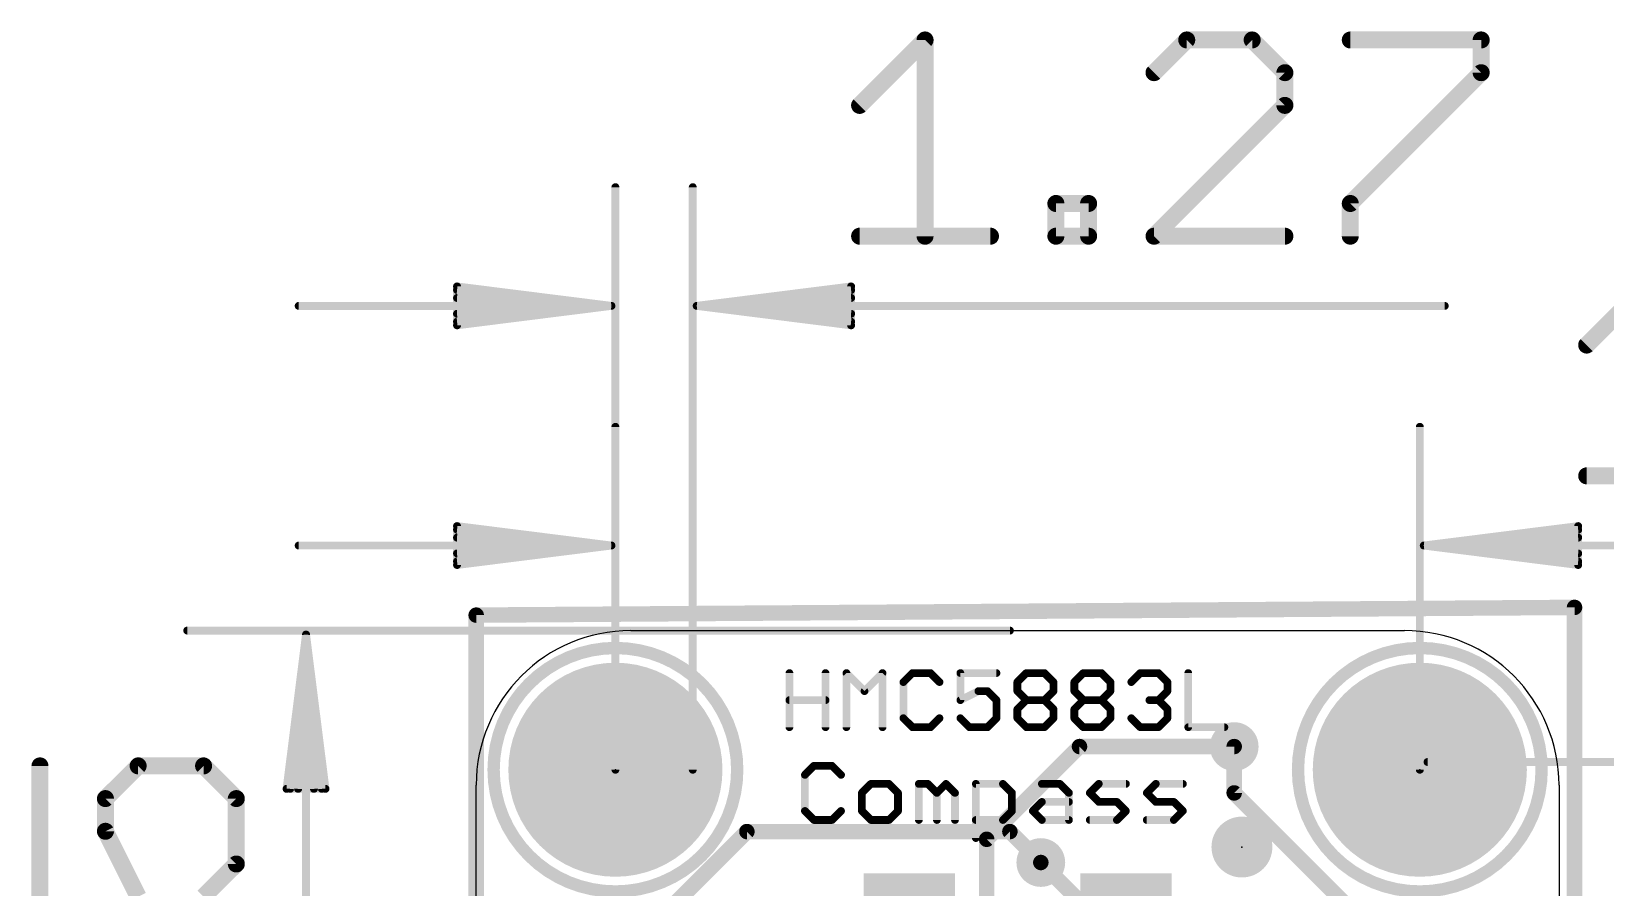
# Model space of a CAD drawing. Extents: x -7.3 to 33, y -8.5 to 28.9.
# Drawn here: x -7.3 to 18.54, y 14.83 to 28.89 of the extents above; entities that cross this region are included whole.
import ezdxf

# ---------------------------------------------------------------- set-up
doc = ezdxf.new("R2010")
doc.units = 0
for name, color, linetype in [('1', 12, 'CONTINUOUS'), ('16', 132, 'CONTINUOUS'), ('17', 110, 'CONTINUOUS'), ('18', 110, 'CONTINUOUS'), ('20', 53, 'CONTINUOUS'), ('21', 40, 'CONTINUOUS'), ('23', 40, 'CONTINUOUS'), ('51', 253, 'CONTINUOUS')]:
    doc.layers.add(name, color=color, linetype=linetype)

# ---------------------------------------------------------------- blocks, each defined once
blk = doc.blocks.new('RECT')
blk.add_solid([(-0.5, -0.5), (0.5, -0.5), (-0.5, 0.5), (0.5, 0.5)])
blk = doc.blocks.new('ROUNDP')
at = {"const_width": 0.5}
blk.add_lwpolyline([(0, -0.25, 1), (0, 0.25, 1), (0, -0.25)], format="xyb", dxfattribs=at)
blk = doc.blocks.new('PIE')
at = {"const_width": 0.5}
blk.add_lwpolyline([(0, -0.25, 1), (0, 0.25, 1), (0, -0.25)], format="xyb", dxfattribs=at)
blk = doc.blocks.new('ROUNDV')
at = {"const_width": 0.5}
blk.add_lwpolyline([(0, -0.25, 1), (0, 0.25, 1), (0, -0.25)], format="xyb", dxfattribs=at)

msp = doc.modelspace()

# ---------------------------------------------------------------- linework, layer by layer
at = {"layer": '1', "const_width": 0.254}
for points in [[(8.382, 15.621), (9.906, 17.145)], [(9.906, 17.145), (12.446, 17.145)], [(8.382, 12.573), (8.382, 15.621)], [(9.271, 15.24), (10.033, 14.478)]]:
    msp.add_lwpolyline(points, dxfattribs=at)
at = {"layer": '1', "const_width": 0.127}
for points in [[(9.906, 17.2085, 1), (9.906, 17.0815)], [(9.9509, 17.1001, 1), (9.8611, 17.1899)], [(12.446, 17.0815, 1), (12.446, 17.2085)], [(8.4455, 15.621, 1), (8.3185, 15.621)], [(8.3371, 15.6659, 1), (8.4269, 15.5761)], [(9.3159, 15.2849, 1), (9.2261, 15.1951)]]:
    msp.add_lwpolyline(points, format="xyb", dxfattribs=at)
at = {"layer": '16', "const_width": 0.254}
for points in [[(0, 19.304), (18.034, 19.431)], [(0, 0), (0, 19.304)], [(18.034, 19.431), (18.034, 0.127)], [(12.446, 17.145), (12.446, 16.383)], [(12.446, 16.383), (14.732, 14.097)], [(2.921, 14.224), (4.445, 15.748)], [(4.445, 15.748), (8.763, 15.748)], [(8.763, 15.748), (9.271, 15.24)]]:
    msp.add_lwpolyline(points, dxfattribs=at)
at = {"layer": '16', "const_width": 0.127}
for points in [[(0.0635, 19.304, 1), (-0.0635, 19.304)], [(-0.0004, 19.3675, 1), (0.0004, 19.2405)], [(18.0975, 19.431, 1), (17.9705, 19.431)], [(18.0344, 19.3675, 1), (18.0336, 19.4945)], [(12.5095, 17.145, 1), (12.3825, 17.145)], [(12.4909, 16.4279, 1), (12.4011, 16.3381)], [(12.3825, 16.383, 1), (12.5095, 16.383)], [(4.445, 15.8115, 1), (4.445, 15.6845)], [(4.4899, 15.7031, 1), (4.4001, 15.7929)], [(8.8079, 15.7929, 1), (8.7181, 15.7031)], [(8.763, 15.6845, 1), (8.763, 15.8115)], [(9.2261, 15.1951, 1), (9.3159, 15.2849)]]:
    msp.add_lwpolyline(points, format="xyb", dxfattribs=at)
at = {"layer": '20'}
for p, q in [((2.54, 19.05), (15.24, 19.05)), ((0, 2.54), (0, 16.51)), ((17.78, 16.51), (17.78, 2.54))]:
    msp.add_line(p, q, dxfattribs=at)
for centre, start, end in [((2.54, 16.51), 90, 180), ((15.24, 16.51), 0, 90)]:
    msp.add_arc(centre, 2.54, start, end, dxfattribs=at)
at = {"layer": '21'}
for points, const_width in [([(2.286, 14.764, 1), (2.286, 18.764, 1), (2.286, 14.764)], 0.2032), ([(15.494, 14.764, 1), (15.494, 18.764, 1), (15.494, 14.764)], 0.2032), ([(5.1753, 18.3523, 1), (5.1118, 18.3523)], 0.0635), ([(5.7684, 18.3523, 1), (5.7049, 18.3523)], 0.0635), ([(6.1108, 18.3523, 1), (6.0473, 18.3523)], 0.0635), ([(6.1015, 18.3747, 1), (6.0566, 18.3298)], 0.0635), ([(6.7039, 18.3523, 1), (6.6404, 18.3523)], 0.0635), ([(6.6946, 18.3298, 1), (6.6497, 18.3747)], 0.0635), ([(7.1628, 18.384, 1), (7.1628, 18.3205)], 0.0635), ([(7.1853, 18.3298, 1), (7.1404, 18.3747)], 0.0635), ([(7.4819, 18.3747, 1), (7.437, 18.3298)], 0.0635), ([(7.4594, 18.3205, 1), (7.4594, 18.384)], 0.0635), ([(7.9818, 18.3523, 1), (7.9183, 18.3523)], 0.0635), ([(7.9501, 18.384, 1), (7.9501, 18.3205)], 0.0635), ([(8.5432, 18.3205, 1), (8.5432, 18.384)], 0.0635), ([(9.0339, 18.384, 1), (9.0339, 18.3205)], 0.0635), ([(9.0563, 18.3298, 1), (9.0114, 18.3747)], 0.0635), ([(9.3529, 18.3747, 1), (9.308, 18.3298)], 0.0635), ([(9.3305, 18.3205, 1), (9.3305, 18.384)], 0.0635), ([(9.9694, 18.384, 1), (9.9694, 18.3205)], 0.0635), ([(9.9918, 18.3298, 1), (9.9469, 18.3747)], 0.0635), ([(10.2884, 18.3747, 1), (10.2435, 18.3298)], 0.0635), ([(10.266, 18.3205, 1), (10.266, 18.384)], 0.0635), ([(10.9049, 18.384, 1), (10.9049, 18.3205)], 0.0635), ([(10.9274, 18.3298, 1), (10.8825, 18.3747)], 0.0635), ([(11.2239, 18.3747, 1), (11.179, 18.3298)], 0.0635), ([(11.2015, 18.3205, 1), (11.2015, 18.384)], 0.0635), ([(11.7239, 18.3523, 1), (11.6604, 18.3523)], 0.0635), ([(6.3532, 18.0781, 1), (6.3981, 18.0332)], 0.0635), ([(6.3532, 18.0332, 1), (6.3981, 18.0781)], 0.0635), ([(7.0463, 18.204, 1), (6.9828, 18.204)], 0.0635), ([(6.9921, 18.2264, 1), (7.037, 18.1815)], 0.0635), ([(7.5853, 18.1815, 1), (7.6302, 18.2264)], 0.0635), ([(8.2466, 18.0874, 1), (8.2466, 18.0239)], 0.0635), ([(8.2608, 18.0273, 1), (8.2324, 18.0841)], 0.0635), ([(8.4174, 18.0781, 1), (8.3725, 18.0332)], 0.0635), ([(8.3949, 18.0239, 1), (8.3949, 18.0874)], 0.0635), ([(8.9173, 18.204, 1), (8.8538, 18.204)], 0.0635), ([(8.8631, 18.2264, 1), (8.908, 18.1815)], 0.0635), ([(8.908, 18.0781, 1), (8.8631, 18.0332)], 0.0635), ([(9.5105, 18.204, 1), (9.447, 18.204)], 0.0635), ([(9.4563, 18.1815, 1), (9.5012, 18.2264)], 0.0635), ([(9.5012, 18.0332, 1), (9.4563, 18.0781)], 0.0635), ([(9.8528, 18.204, 1), (9.7893, 18.204)], 0.0635), ([(9.7986, 18.2264, 1), (9.8435, 18.1815)], 0.0635), ([(9.8435, 18.0781, 1), (9.7986, 18.0332)], 0.0635), ([(10.446, 18.204, 1), (10.3825, 18.204)], 0.0635), ([(10.3918, 18.1815, 1), (10.4367, 18.2264)], 0.0635), ([(10.4367, 18.0332, 1), (10.3918, 18.0781)], 0.0635), ([(10.7342, 18.2264, 1), (10.7791, 18.1815)], 0.0635), ([(11.3815, 18.204, 1), (11.318, 18.204)], 0.0635), ([(11.3273, 18.1815, 1), (11.3722, 18.2264)], 0.0635), ([(11.3722, 18.0332, 1), (11.3273, 18.0781)], 0.0635), ([(5.1435, 17.9391, 1), (5.1435, 17.8756)], 0.0635), ([(5.7367, 17.8756, 1), (5.7367, 17.9391)], 0.0635), ([(7.9359, 17.9358, 1), (7.9643, 17.879)], 0.0635), ([(7.9183, 17.9074, 1), (7.9818, 17.9074)], 0.0635), ([(8.575, 17.9074, 1), (8.5115, 17.9074)], 0.0635), ([(8.5208, 17.8849, 1), (8.5657, 17.9298)], 0.0635), ([(8.8538, 18.0557, 1), (8.9173, 18.0557)], 0.0635), ([(9.0339, 17.9391, 1), (9.0339, 17.8756)], 0.0635), ([(9.0563, 17.8849, 1), (9.0114, 17.9298)], 0.0635), ([(9.0114, 17.8849, 1), (9.0563, 17.9298)], 0.0635), ([(9.3529, 17.9298, 1), (9.308, 17.8849)], 0.0635), ([(9.308, 17.9298, 1), (9.3529, 17.8849)], 0.0635), ([(9.3305, 17.8756, 1), (9.3305, 17.9391)], 0.0635), ([(9.447, 18.0557, 1), (9.5105, 18.0557)], 0.0635), ([(9.7893, 18.0557, 1), (9.8528, 18.0557)], 0.0635), ([(9.9694, 17.9391, 1), (9.9694, 17.8756)], 0.0635), ([(9.9918, 17.8849, 1), (9.9469, 17.9298)], 0.0635), ([(9.9469, 17.8849, 1), (9.9918, 17.9298)], 0.0635), ([(10.2884, 17.9298, 1), (10.2435, 17.8849)], 0.0635), ([(10.2435, 17.9298, 1), (10.2884, 17.8849)], 0.0635), ([(10.266, 17.8756, 1), (10.266, 17.9391)], 0.0635), ([(10.3825, 18.0557, 1), (10.446, 18.0557)], 0.0635), ([(11.0532, 17.9391, 1), (11.0532, 17.8756)], 0.0635), ([(11.2239, 17.9298, 1), (11.179, 17.8849)], 0.0635), ([(11.179, 17.9298, 1), (11.2239, 17.8849)], 0.0635), ([(11.2015, 17.8756, 1), (11.2015, 17.9391)], 0.0635), ([(11.318, 18.0557, 1), (11.3815, 18.0557)], 0.0635), ([(7.037, 17.6332, 1), (6.9921, 17.5883)], 0.0635), ([(6.9828, 17.6108, 1), (7.0463, 17.6108)], 0.0635), ([(7.6302, 17.5883, 1), (7.5853, 17.6332)], 0.0635), ([(7.9725, 17.6332, 1), (7.9276, 17.5883)], 0.0635), ([(8.5115, 17.6108, 1), (8.575, 17.6108)], 0.0635), ([(8.5657, 17.5883, 1), (8.5208, 17.6332)], 0.0635), ([(8.9173, 17.7591, 1), (8.8538, 17.7591)], 0.0635), ([(8.8538, 17.6108, 1), (8.9173, 17.6108)], 0.0635), ([(8.8631, 17.7815, 1), (8.908, 17.7366)], 0.0635), ([(8.908, 17.6332, 1), (8.8631, 17.5883)], 0.0635), ([(9.5105, 17.7591, 1), (9.447, 17.7591)], 0.0635), ([(9.447, 17.6108, 1), (9.5105, 17.6108)], 0.0635), ([(9.5012, 17.5883, 1), (9.4563, 17.6332)], 0.0635), ([(9.4563, 17.7366, 1), (9.5012, 17.7815)], 0.0635), ([(9.8528, 17.7591, 1), (9.7893, 17.7591)], 0.0635), ([(9.7986, 17.7815, 1), (9.8435, 17.7366)], 0.0635), ([(9.8435, 17.6332, 1), (9.7986, 17.5883)], 0.0635), ([(9.7893, 17.6108, 1), (9.8528, 17.6108)], 0.0635), ([(10.446, 17.7591, 1), (10.3825, 17.7591)], 0.0635), ([(10.3825, 17.6108, 1), (10.446, 17.6108)], 0.0635), ([(10.3918, 17.7366, 1), (10.4367, 17.7815)], 0.0635), ([(10.4367, 17.5883, 1), (10.3918, 17.6332)], 0.0635), ([(10.7791, 17.6332, 1), (10.7342, 17.5883)], 0.0635), ([(11.3815, 17.7591, 1), (11.318, 17.7591)], 0.0635), ([(11.318, 17.6108, 1), (11.3815, 17.6108)], 0.0635), ([(11.3722, 17.5883, 1), (11.3273, 17.6332)], 0.0635), ([(11.3273, 17.7366, 1), (11.3722, 17.7815)], 0.0635), ([(5.1118, 17.4625, 1), (5.1753, 17.4625)], 0.0635), ([(5.7049, 17.4625, 1), (5.7684, 17.4625)], 0.0635), ([(6.0473, 17.4625, 1), (6.1108, 17.4625)], 0.0635), ([(6.6404, 17.4625, 1), (6.7039, 17.4625)], 0.0635), ([(7.1628, 17.4943, 1), (7.1628, 17.4308)], 0.0635), ([(7.1404, 17.44, 1), (7.1853, 17.485)], 0.0635), ([(7.437, 17.485, 1), (7.4819, 17.44)], 0.0635), ([(7.4594, 17.4308, 1), (7.4594, 17.4943)], 0.0635), ([(8.0983, 17.4943, 1), (8.0983, 17.4308)], 0.0635), ([(8.0759, 17.44, 1), (8.1208, 17.485)], 0.0635), ([(8.3725, 17.485, 1), (8.4174, 17.44)], 0.0635), ([(8.3949, 17.4308, 1), (8.3949, 17.4943)], 0.0635), ([(9.0339, 17.4943, 1), (9.0339, 17.4308)], 0.0635), ([(9.0114, 17.44, 1), (9.0563, 17.485)], 0.0635), ([(9.308, 17.485, 1), (9.3529, 17.44)], 0.0635), ([(9.3305, 17.4308, 1), (9.3305, 17.4943)], 0.0635), ([(9.9694, 17.4943, 1), (9.9694, 17.4308)], 0.0635), ([(9.9469, 17.44, 1), (9.9918, 17.485)], 0.0635), ([(10.2435, 17.485, 1), (10.2884, 17.44)], 0.0635), ([(10.266, 17.4308, 1), (10.266, 17.4943)], 0.0635), ([(10.9049, 17.4943, 1), (10.9049, 17.4308)], 0.0635), ([(10.8825, 17.44, 1), (10.9274, 17.485)], 0.0635), ([(11.179, 17.485, 1), (11.2239, 17.44)], 0.0635), ([(11.2015, 17.4308, 1), (11.2015, 17.4943)], 0.0635), ([(11.6921, 17.4943, 1), (11.6921, 17.4308)], 0.0635), ([(11.6604, 17.4625, 1), (11.7239, 17.4625)], 0.0635), ([(12.2853, 17.4308, 1), (12.2853, 17.4943)], 0.0635), ([(5.5458, 16.86, 1), (5.5458, 16.7965)], 0.0635), ([(5.5682, 16.8058, 1), (5.5233, 16.8507)], 0.0635), ([(5.8648, 16.8507, 1), (5.8199, 16.8058)], 0.0635), ([(5.8424, 16.7965, 1), (5.8424, 16.86)], 0.0635), ([(5.375, 16.7024, 1), (5.42, 16.6575)], 0.0635), ([(5.4292, 16.68, 1), (5.3658, 16.68)], 0.0635), ([(5.9682, 16.6575, 1), (6.0131, 16.7024)], 0.0635), ([(6.4813, 16.5634, 1), (6.4813, 16.4999)], 0.0635), ([(6.5038, 16.5092, 1), (6.4589, 16.5541)], 0.0635), ([(6.8003, 16.5541, 1), (6.7554, 16.5092)], 0.0635), ([(6.7779, 16.4999, 1), (6.7779, 16.5634)], 0.0635), ([(7.3003, 16.5317, 1), (7.2368, 16.5317)], 0.0635), ([(7.2685, 16.5634, 1), (7.2685, 16.4999)], 0.0635), ([(7.4393, 16.5541, 1), (7.3944, 16.5092)], 0.0635), ([(7.4168, 16.4999, 1), (7.4168, 16.5634)], 0.0635), ([(7.7359, 16.5541, 1), (7.691, 16.5092)], 0.0635), ([(7.7359, 16.5092, 1), (7.691, 16.5541)], 0.0635), ([(8.2358, 16.5317, 1), (8.1723, 16.5317)], 0.0635), ([(8.2041, 16.5634, 1), (8.2041, 16.4999)], 0.0635), ([(8.6714, 16.5541, 1), (8.6265, 16.5092)], 0.0635), ([(8.6489, 16.4999, 1), (8.6489, 16.5634)], 0.0635), ([(9.2879, 16.5634, 1), (9.2879, 16.4999)], 0.0635), ([(9.6069, 16.5541, 1), (9.562, 16.5092)], 0.0635), ([(9.5845, 16.4999, 1), (9.5845, 16.5634)], 0.0635), ([(10.2234, 16.5634, 1), (10.2234, 16.4999)], 0.0635), ([(10.2458, 16.5092, 1), (10.2009, 16.5541)], 0.0635), ([(10.6683, 16.4999, 1), (10.6683, 16.5634)], 0.0635), ([(11.1589, 16.5634, 1), (11.1589, 16.4999)], 0.0635), ([(11.1814, 16.5092, 1), (11.1365, 16.5541)], 0.0635), ([(11.6038, 16.4999, 1), (11.6038, 16.5634)], 0.0635), ([(6.3648, 16.3834, 1), (6.3013, 16.3834)], 0.0635), ([(6.3106, 16.4058, 1), (6.3555, 16.3609)], 0.0635), ([(6.9579, 16.3834, 1), (6.8944, 16.3834)], 0.0635), ([(6.9037, 16.3609, 1), (6.9486, 16.4058)], 0.0635), ([(7.5969, 16.3834, 1), (7.5334, 16.3834)], 0.0635), ([(7.5427, 16.4058, 1), (7.5876, 16.3609)], 0.0635), ([(7.5427, 16.3609, 1), (7.5876, 16.4058)], 0.0635), ([(7.8935, 16.3834, 1), (7.83, 16.3834)], 0.0635), ([(7.8393, 16.3609, 1), (7.8842, 16.4058)], 0.0635), ([(8.829, 16.3834, 1), (8.7655, 16.3834)], 0.0635), ([(8.7748, 16.3609, 1), (8.8197, 16.4058)], 0.0635), ([(9.2879, 16.2668, 1), (9.2879, 16.2033)], 0.0635), ([(9.3103, 16.2126, 1), (9.2654, 16.2575)], 0.0635), ([(9.7645, 16.3834, 1), (9.701, 16.3834)], 0.0635), ([(9.7103, 16.3609, 1), (9.7552, 16.4058)], 0.0635), ([(9.7327, 16.2033, 1), (9.7327, 16.2668)], 0.0635), ([(10.0975, 16.4058, 1), (10.0526, 16.3609)], 0.0635), ([(10.0526, 16.4058, 1), (10.0975, 16.3609)], 0.0635), ([(10.2234, 16.2668, 1), (10.2234, 16.2033)], 0.0635), ([(10.2009, 16.2126, 1), (10.2458, 16.2575)], 0.0635), ([(10.5424, 16.2575, 1), (10.4975, 16.2126)], 0.0635), ([(10.52, 16.2033, 1), (10.52, 16.2668)], 0.0635), ([(11.0331, 16.4058, 1), (10.9882, 16.3609)], 0.0635), ([(10.9882, 16.4058, 1), (11.0331, 16.3609)], 0.0635), ([(11.1589, 16.2668, 1), (11.1589, 16.2033)], 0.0635), ([(11.1365, 16.2126, 1), (11.1814, 16.2575)], 0.0635), ([(11.4779, 16.2575, 1), (11.433, 16.2126)], 0.0635), ([(11.4555, 16.2033, 1), (11.4555, 16.2668)], 0.0635), ([(5.42, 16.1092, 1), (5.375, 16.0643)], 0.0635), ([(5.3658, 16.0868, 1), (5.4292, 16.0868)], 0.0635), ([(6.0131, 16.0643, 1), (5.9682, 16.1092)], 0.0635), ([(6.3555, 16.1092, 1), (6.3106, 16.0643)], 0.0635), ([(6.3013, 16.0868, 1), (6.3648, 16.0868)], 0.0635), ([(6.8944, 16.0868, 1), (6.9579, 16.0868)], 0.0635), ([(6.9486, 16.0643, 1), (6.9037, 16.1092)], 0.0635), ([(8.7655, 16.0868, 1), (8.829, 16.0868)], 0.0635), ([(8.8197, 16.0643, 1), (8.7748, 16.1092)], 0.0635), ([(9.162, 16.1092, 1), (9.1171, 16.0643)], 0.0635), ([(9.1171, 16.1092, 1), (9.162, 16.0643)], 0.0635), ([(10.6907, 16.0643, 1), (10.6458, 16.1092)], 0.0635), ([(10.6458, 16.0643, 1), (10.6907, 16.1092)], 0.0635), ([(11.6262, 16.0643, 1), (11.5813, 16.1092)], 0.0635), ([(11.5813, 16.0643, 1), (11.6262, 16.1092)], 0.0635), ([(5.5458, 15.9703, 1), (5.5458, 15.9068)], 0.0635), ([(5.5233, 15.916, 1), (5.5682, 15.961)], 0.0635), ([(5.8199, 15.961, 1), (5.8648, 15.916)], 0.0635), ([(5.8424, 15.9068, 1), (5.8424, 15.9703)], 0.0635), ([(6.4813, 15.9703, 1), (6.4813, 15.9068)], 0.0635), ([(6.4589, 15.916, 1), (6.5038, 15.961)], 0.0635), ([(6.7554, 15.961, 1), (6.8003, 15.916)], 0.0635), ([(6.7779, 15.9068, 1), (6.7779, 15.9703)], 0.0635), ([(7.2368, 15.9385, 1), (7.3003, 15.9385)], 0.0635), ([(7.5334, 15.9385, 1), (7.5969, 15.9385)], 0.0635), ([(7.83, 15.9385, 1), (7.8935, 15.9385)], 0.0635), ([(8.2041, 15.9703, 1), (8.2041, 15.9068)], 0.0635), ([(8.6265, 15.961, 1), (8.6714, 15.916)], 0.0635), ([(8.6489, 15.9068, 1), (8.6489, 15.9703)], 0.0635), ([(9.2879, 15.9703, 1), (9.2879, 15.9068)], 0.0635), ([(9.2654, 15.916, 1), (9.3103, 15.961)], 0.0635), ([(9.701, 15.9385, 1), (9.7645, 15.9385)], 0.0635), ([(9.7327, 15.9068, 1), (9.7327, 15.9703)], 0.0635), ([(10.0751, 15.9703, 1), (10.0751, 15.9068)], 0.0635), ([(10.4975, 15.961, 1), (10.5424, 15.916)], 0.0635), ([(10.52, 15.9068, 1), (10.52, 15.9703)], 0.0635), ([(11.0106, 15.9703, 1), (11.0106, 15.9068)], 0.0635), ([(11.433, 15.961, 1), (11.4779, 15.916)], 0.0635), ([(11.4555, 15.9068, 1), (11.4555, 15.9703)], 0.0635), ([(8.1723, 15.6419, 1), (8.2358, 15.6419)], 0.0635)]:
    msp.add_lwpolyline(points, format="xyb", dxfattribs=dict(at, const_width=const_width))
at = {"layer": '21', "const_width": 0.127}
for points in [[(5.1435, 17.4625), (5.1435, 18.3523)], [(5.7367, 18.3523), (5.7367, 17.4625)], [(6.079, 17.4625), (6.079, 18.3523)], [(6.079, 18.3523), (6.3756, 18.0557)], [(6.3756, 18.0557), (6.6722, 18.3523)], [(6.6722, 18.3523), (6.6722, 17.4625)], [(7.1628, 18.3523), (7.0145, 18.204)], [(7.4594, 18.3523), (7.1628, 18.3523)], [(7.6077, 18.204), (7.4594, 18.3523)], [(8.5432, 18.3523), (7.9501, 18.3523)], [(7.9501, 18.3523), (7.9501, 17.9074)], [(8.8856, 18.204), (9.0339, 18.3523)], [(9.0339, 18.3523), (9.3305, 18.3523)], [(9.3305, 18.3523), (9.4787, 18.204)], [(9.8211, 18.204), (9.9694, 18.3523)], [(9.9694, 18.3523), (10.266, 18.3523)], [(10.266, 18.3523), (10.4143, 18.204)], [(10.7566, 18.204), (10.9049, 18.3523)], [(10.9049, 18.3523), (11.2015, 18.3523)], [(11.2015, 18.3523), (11.3498, 18.204)], [(11.6921, 18.3523), (11.6921, 17.4625)], [(7.0145, 18.204), (7.0145, 17.6108)], [(7.9501, 17.9074), (8.2466, 18.0557)], [(8.2466, 18.0557), (8.3949, 18.0557)], [(8.3949, 18.0557), (8.5432, 17.9074)], [(8.8856, 18.0557), (8.8856, 18.204)], [(9.0339, 17.9074), (8.8856, 18.0557)], [(9.4787, 18.0557), (9.3305, 17.9074)], [(9.4787, 18.204), (9.4787, 18.0557)], [(9.8211, 18.0557), (9.8211, 18.204)], [(9.9694, 17.9074), (9.8211, 18.0557)], [(10.4143, 18.0557), (10.266, 17.9074)], [(10.4143, 18.204), (10.4143, 18.0557)], [(11.3498, 18.0557), (11.2015, 17.9074)], [(11.3498, 18.204), (11.3498, 18.0557)], [(5.1435, 17.9074), (5.7367, 17.9074)], [(8.5432, 17.9074), (8.5432, 17.6108)], [(8.8856, 17.7591), (9.0339, 17.9074)], [(9.0339, 17.9074), (9.3305, 17.9074)], [(9.3305, 17.9074), (9.4787, 17.7591)], [(9.8211, 17.7591), (9.9694, 17.9074)], [(9.9694, 17.9074), (10.266, 17.9074)], [(10.266, 17.9074), (10.4143, 17.7591)], [(11.2015, 17.9074), (11.0532, 17.9074)], [(11.2015, 17.9074), (11.3498, 17.7591)], [(7.0145, 17.6108), (7.1628, 17.4625)], [(7.4594, 17.4625), (7.6077, 17.6108)], [(8.0983, 17.4625), (7.9501, 17.6108)], [(8.5432, 17.6108), (8.3949, 17.4625)], [(8.8856, 17.6108), (8.8856, 17.7591)], [(9.0339, 17.4625), (8.8856, 17.6108)], [(9.4787, 17.6108), (9.3305, 17.4625)], [(9.4787, 17.7591), (9.4787, 17.6108)], [(9.8211, 17.6108), (9.8211, 17.7591)], [(9.9694, 17.4625), (9.8211, 17.6108)], [(10.4143, 17.6108), (10.266, 17.4625)], [(10.4143, 17.7591), (10.4143, 17.6108)], [(10.9049, 17.4625), (10.7566, 17.6108)], [(11.3498, 17.6108), (11.2015, 17.4625)], [(11.3498, 17.7591), (11.3498, 17.6108)], [(7.1628, 17.4625), (7.4594, 17.4625)], [(8.3949, 17.4625), (8.0983, 17.4625)], [(9.3305, 17.4625), (9.0339, 17.4625)], [(10.266, 17.4625), (9.9694, 17.4625)], [(11.2015, 17.4625), (10.9049, 17.4625)], [(11.6921, 17.4625), (12.2853, 17.4625)], [(5.5458, 16.8283), (5.3975, 16.68)], [(5.8424, 16.8283), (5.5458, 16.8283)], [(5.9907, 16.68), (5.8424, 16.8283)], [(5.3975, 16.68), (5.3975, 16.0868)], [(6.4813, 16.5317), (6.333, 16.3834)], [(6.7779, 16.5317), (6.4813, 16.5317)], [(6.9262, 16.3834), (6.7779, 16.5317)], [(7.2685, 15.9385), (7.2685, 16.5317)], [(7.2685, 16.5317), (7.4168, 16.5317)], [(7.4168, 16.5317), (7.5651, 16.3834)], [(7.5651, 16.3834), (7.7134, 16.5317)], [(7.7134, 16.5317), (7.8617, 16.3834)], [(8.2041, 15.6419), (8.2041, 16.5317)], [(8.2041, 16.5317), (8.6489, 16.5317)], [(8.6489, 16.5317), (8.7972, 16.3834)], [(9.2879, 16.5317), (9.5845, 16.5317)], [(9.5845, 16.5317), (9.7327, 16.3834)], [(10.0751, 16.3834), (10.2234, 16.5317)], [(10.2234, 16.5317), (10.6683, 16.5317)], [(11.0106, 16.3834), (11.1589, 16.5317)], [(11.1589, 16.5317), (11.6038, 16.5317)], [(6.333, 16.3834), (6.333, 16.0868)], [(6.9262, 16.0868), (6.9262, 16.3834)], [(7.5651, 16.3834), (7.5651, 15.9385)], [(7.8617, 16.3834), (7.8617, 15.9385)], [(8.7972, 16.3834), (8.7972, 16.0868)], [(9.1396, 16.0868), (9.2879, 16.2351)], [(9.2879, 16.2351), (9.7327, 16.2351)], [(9.7327, 16.3834), (9.7327, 15.9385)], [(10.2234, 16.2351), (10.0751, 16.3834)], [(10.52, 16.2351), (10.2234, 16.2351)], [(10.6683, 16.0868), (10.52, 16.2351)], [(11.1589, 16.2351), (11.0106, 16.3834)], [(11.4555, 16.2351), (11.1589, 16.2351)], [(11.6038, 16.0868), (11.4555, 16.2351)], [(5.3975, 16.0868), (5.5458, 15.9385)], [(5.8424, 15.9385), (5.9907, 16.0868)], [(6.333, 16.0868), (6.4813, 15.9385)], [(6.7779, 15.9385), (6.9262, 16.0868)], [(8.7972, 16.0868), (8.6489, 15.9385)], [(9.2879, 15.9385), (9.1396, 16.0868)], [(10.52, 15.9385), (10.6683, 16.0868)], [(11.4555, 15.9385), (11.6038, 16.0868)], [(5.5458, 15.9385), (5.8424, 15.9385)], [(6.4813, 15.9385), (6.7779, 15.9385)], [(8.6489, 15.9385), (8.2041, 15.9385)], [(9.7327, 15.9385), (9.2879, 15.9385)], [(10.0751, 15.9385), (10.52, 15.9385)], [(11.0106, 15.9385), (11.4555, 15.9385)]]:
    msp.add_lwpolyline(points, dxfattribs=at)
at = {"layer": '23'}
for p in [(2.286, 16.764), (15.494, 16.764), (12.573, 15.494)]:
    msp.add_point(p, dxfattribs=at)
at = {"layer": '51'}
for points, const_width in [([(6.2957, 27.6776), (7.3702, 28.7521)], 0.2794), ([(7.3702, 28.7521), (7.3702, 25.5287)], 0.2794), ([(11.6671, 28.7521), (11.1298, 28.2148)], 0.2794), ([(12.7415, 28.7521), (11.6671, 28.7521)], 0.2794), ([(13.2787, 28.2148), (12.7415, 28.7521)], 0.2794), ([(14.3526, 28.7521), (16.5015, 28.7521)], 0.2794), ([(16.5015, 28.7521), (16.5015, 28.2148)], 0.2794), ([(13.2787, 27.6776), (13.2787, 28.2148)], 0.2794), ([(16.5015, 28.2148), (14.3526, 26.0659)], 0.2794), ([(11.1298, 25.5287), (13.2787, 27.6776)], 0.2794), ([(2.286, 16.764), (2.286, 26.334)], 0.13), ([(3.556, 16.764), (3.556, 26.334)], 0.13), ([(9.5185, 25.5287), (9.5185, 26.0659)], 0.2794), ([(9.5185, 26.0659), (10.0557, 26.0659)], 0.2794), ([(10.0557, 26.0659), (10.0557, 25.5287)], 0.2794), ([(14.3526, 26.0659), (14.3526, 25.5287)], 0.2794), ([(6.2957, 25.5287), (8.4446, 25.5287)], 0.2794), ([(10.0557, 25.5287), (9.5185, 25.5287)], 0.2794), ([(13.2787, 25.5287), (11.1298, 25.5287)], 0.2794), ([(18.2337, 23.7406), (19.3082, 24.8151)], 0.2794), ([(2.221, 24.384), (-0.314, 24.7032)], 0.13), ([(-0.314, 24.7032), (-0.314, 24.0648)], 0.13), ([(2.221, 24.384), (-0.314, 24.644)], 0.13), ([(2.221, 24.384), (-0.314, 24.514)], 0.13), ([(3.621, 24.384), (6.156, 24.7032)], 0.13), ([(3.621, 24.384), (6.156, 24.644)], 0.13), ([(3.621, 24.384), (6.156, 24.514)], 0.13), ([(6.156, 24.7032), (6.156, 24.0648)], 0.13), ([(2.221, 24.384), (-2.914, 24.384)], 0.13), ([(-0.314, 24.0648), (2.221, 24.384)], 0.13), ([(-0.314, 24.254), (2.221, 24.384)], 0.13), ([(-0.314, 24.124), (2.221, 24.384)], 0.13), ([(3.621, 24.384), (15.9031, 24.384)], 0.13), ([(6.156, 24.0648), (3.621, 24.384)], 0.13), ([(6.156, 24.254), (3.621, 24.384)], 0.13), ([(6.156, 24.124), (3.621, 24.384)], 0.13), ([(2.286, 16.764), (2.286, 22.397)], 0.13), ([(15.494, 16.764), (15.494, 22.397)], 0.13), ([(18.2337, 21.5917), (20.3826, 21.5917)], 0.2794), ([(2.221, 20.447), (-0.314, 20.7662)], 0.13), ([(-0.314, 20.7662), (-0.314, 20.1278)], 0.13), ([(2.221, 20.447), (-0.314, 20.707)], 0.13), ([(15.559, 20.447), (18.094, 20.7662)], 0.13), ([(15.559, 20.447), (18.094, 20.707)], 0.13), ([(18.094, 20.7662), (18.094, 20.1278)], 0.13), ([(2.221, 20.447), (-2.914, 20.447)], 0.13), ([(2.221, 20.447), (-0.314, 20.577)], 0.13), ([(-0.314, 20.1278), (2.221, 20.447)], 0.13), ([(-0.314, 20.317), (2.221, 20.447)], 0.13), ([(-0.314, 20.187), (2.221, 20.447)], 0.13), ([(15.559, 20.447), (18.094, 20.577)], 0.13), ([(15.559, 20.447), (30.6259, 20.447)], 0.13), ([(18.094, 20.1278), (15.559, 20.447)], 0.13), ([(18.094, 20.317), (15.559, 20.447)], 0.13), ([(18.094, 20.187), (15.559, 20.447)], 0.13), ([(8.763, 19.05), (-4.744, 19.05)], 0.13), ([(-2.794, 18.985), (-3.1132, 16.45)], 0.13), ([(-2.794, 18.985), (-3.054, 16.45)], 0.13), ([(-2.794, 18.985), (-2.924, 16.45)], 0.13), ([(-2.794, 18.985), (-2.794, 0.065)], 0.13), ([(-2.4748, 16.45), (-2.794, 18.985)], 0.13), ([(-2.664, 16.45), (-2.794, 18.985)], 0.13), ([(-2.534, 16.45), (-2.794, 18.985)], 0.13), ([(-7.1621, 16.8273), (-7.1621, 14.6784)], 0.2794), ([(-6.0876, 16.29), (-5.5504, 16.8273)], 0.2794), ([(-5.5504, 16.8273), (-4.4759, 16.8273)], 0.2794), ([(-4.4759, 16.8273), (-3.9387, 16.29)], 0.2794), ([(15.621, 16.891), (32.938, 16.891)], 0.13), ([(-6.0876, 15.7528), (-6.0876, 16.29)], 0.2794), ([(-3.9387, 16.29), (-3.9387, 15.2156)], 0.2794), ([(-3.1132, 16.45), (-2.4748, 16.45)], 0.13), ([(-5.5504, 14.6784), (-6.0876, 15.7528)], 0.2794), ([(-3.9387, 15.2156), (-4.4759, 14.6784)], 0.2794)]:
    msp.add_lwpolyline(points, dxfattribs=dict(at, const_width=const_width))
for points, const_width in [([(7.44, 28.7521, 1), (7.3003, 28.7521)], 0.1397), ([(7.4195, 28.7027, 1), (7.3208, 28.8014)], 0.1397), ([(11.6671, 28.8219, 1), (11.6671, 28.6822)], 0.1397), ([(11.7164, 28.7027, 1), (11.6177, 28.8014)], 0.1397), ([(12.7909, 28.8014, 1), (12.6921, 28.7027)], 0.1397), ([(12.7415, 28.6822, 1), (12.7415, 28.8219)], 0.1397), ([(14.3526, 28.8219, 1), (14.3526, 28.6822)], 0.1397), ([(16.5713, 28.7521, 1), (16.4316, 28.7521)], 0.1397), ([(16.5015, 28.6822, 1), (16.5015, 28.8219)], 0.1397), ([(11.0804, 28.2642, 1), (11.1792, 28.1654)], 0.1397), ([(13.3486, 28.2148, 1), (13.2089, 28.2148)], 0.1397), ([(13.2293, 28.1654, 1), (13.3281, 28.2642)], 0.1397), ([(16.4316, 28.2148, 1), (16.5713, 28.2148)], 0.1397), ([(16.5509, 28.1654, 1), (16.4521, 28.2642)], 0.1397), ([(6.2463, 27.727, 1), (6.3451, 27.6282)], 0.1397), ([(13.2089, 27.6776, 1), (13.3486, 27.6776)], 0.1397), ([(13.3281, 27.6282, 1), (13.2293, 27.727)], 0.1397), ([(2.3185, 26.334, 1), (2.2535, 26.334)], 0.065), ([(3.5885, 26.334, 1), (3.5235, 26.334)], 0.065), ([(9.5185, 26.1358, 1), (9.5185, 25.9961)], 0.1397), ([(9.5883, 26.0659, 1), (9.4486, 26.0659)], 0.1397), ([(10.1255, 26.0659, 1), (9.9858, 26.0659)], 0.1397), ([(10.0557, 25.9961, 1), (10.0557, 26.1358)], 0.1397), ([(14.4224, 26.0659, 1), (14.2827, 26.0659)], 0.1397), ([(14.3032, 26.1153, 1), (14.402, 26.0165)], 0.1397), ([(6.2957, 25.5985, 1), (6.2957, 25.4589)], 0.1397), ([(7.3003, 25.5287, 1), (7.44, 25.5287)], 0.1397), ([(8.4446, 25.4589, 1), (8.4446, 25.5985)], 0.1397), ([(9.5185, 25.5985, 1), (9.5185, 25.4589)], 0.1397), ([(9.4486, 25.5287, 1), (9.5883, 25.5287)], 0.1397), ([(9.9858, 25.5287, 1), (10.1255, 25.5287)], 0.1397), ([(10.0557, 25.4589, 1), (10.0557, 25.5985)], 0.1397), ([(11.1298, 25.5985, 1), (11.1298, 25.4589)], 0.1397), ([(11.0804, 25.5781, 1), (11.1792, 25.4793)], 0.1397), ([(13.2787, 25.4589, 1), (13.2787, 25.5985)], 0.1397), ([(14.2827, 25.5287, 1), (14.4224, 25.5287)], 0.1397), ([(-0.3099, 24.7355, 1), (-0.3181, 24.671)], 0.065), ([(-0.2815, 24.7032, 1), (-0.3465, 24.7032)], 0.065), ([(-0.3107, 24.6763, 1), (-0.3173, 24.6117)], 0.065), ([(-0.3123, 24.5465, 1), (-0.3157, 24.4815)], 0.065), ([(6.1885, 24.7032, 1), (6.1235, 24.7032)], 0.065), ([(6.1601, 24.671, 1), (6.1519, 24.7355)], 0.065), ([(6.1593, 24.6117, 1), (6.1527, 24.6763)], 0.065), ([(6.1577, 24.4815, 1), (6.1543, 24.5465)], 0.065), ([(-2.914, 24.4165, 1), (-2.914, 24.3515)], 0.065), ([(-0.3157, 24.2865, 1), (-0.3123, 24.2215)], 0.065), ([(2.2251, 24.3518, 1), (2.2169, 24.4162)], 0.065), ([(2.2169, 24.3518, 1), (2.2251, 24.4162)], 0.065), ([(2.2243, 24.3517, 1), (2.2177, 24.4163)], 0.065), ([(2.2177, 24.3517, 1), (2.2243, 24.4163)], 0.065), ([(2.2193, 24.3515, 1), (2.2227, 24.4165)], 0.065), ([(2.2227, 24.3515, 1), (2.2193, 24.4165)], 0.065), ([(2.221, 24.3515, 1), (2.221, 24.4165)], 0.065), ([(3.621, 24.4165, 1), (3.621, 24.3515)], 0.065), ([(3.6251, 24.4162, 1), (3.6169, 24.3518)], 0.065), ([(3.6193, 24.4165, 1), (3.6227, 24.3515)], 0.065), ([(3.6227, 24.4165, 1), (3.6193, 24.3515)], 0.065), ([(3.6243, 24.4163, 1), (3.6177, 24.3517)], 0.065), ([(3.6177, 24.4163, 1), (3.6243, 24.3517)], 0.065), ([(3.6169, 24.4162, 1), (3.6251, 24.3518)], 0.065), ([(6.1543, 24.2215, 1), (6.1577, 24.2865)], 0.065), ([(15.9031, 24.3515, 1), (15.9031, 24.4165)], 0.065), ([(-0.3173, 24.1563, 1), (-0.3107, 24.0917)], 0.065), ([(-0.3181, 24.097, 1), (-0.3099, 24.0325)], 0.065), ([(-0.3465, 24.0648, 1), (-0.2815, 24.0648)], 0.065), ([(6.1235, 24.0648, 1), (6.1885, 24.0648)], 0.065), ([(6.1519, 24.0325, 1), (6.1601, 24.097)], 0.065), ([(6.1527, 24.0917, 1), (6.1593, 24.1563)], 0.065), ([(18.1843, 23.79, 1), (18.2831, 23.6912)], 0.1397), ([(2.3185, 22.397, 1), (2.2535, 22.397)], 0.065), ([(15.5265, 22.397, 1), (15.4615, 22.397)], 0.065), ([(18.2337, 21.6615, 1), (18.2337, 21.5219)], 0.1397), ([(-0.3099, 20.7985, 1), (-0.3181, 20.734)], 0.065), ([(-0.2815, 20.7662, 1), (-0.3465, 20.7662)], 0.065), ([(-0.3107, 20.7393, 1), (-0.3173, 20.6747)], 0.065), ([(18.1265, 20.7662, 1), (18.0615, 20.7662)], 0.065), ([(18.0981, 20.734, 1), (18.0899, 20.7985)], 0.065), ([(18.0973, 20.6747, 1), (18.0907, 20.7393)], 0.065), ([(-2.914, 20.4795, 1), (-2.914, 20.4145)], 0.065), ([(-0.3123, 20.6095, 1), (-0.3157, 20.5445)], 0.065), ([(2.2251, 20.4148, 1), (2.2169, 20.4792)], 0.065), ([(2.2169, 20.4148, 1), (2.2251, 20.4792)], 0.065), ([(2.2243, 20.4147, 1), (2.2177, 20.4793)], 0.065), ([(2.2177, 20.4147, 1), (2.2243, 20.4793)], 0.065), ([(2.2193, 20.4145, 1), (2.2227, 20.4795)], 0.065), ([(2.2227, 20.4145, 1), (2.2193, 20.4795)], 0.065), ([(2.221, 20.4145, 1), (2.221, 20.4795)], 0.065), ([(15.559, 20.4795, 1), (15.559, 20.4145)], 0.065), ([(15.5631, 20.4792, 1), (15.5549, 20.4148)], 0.065), ([(15.5573, 20.4795, 1), (15.5607, 20.4145)], 0.065), ([(15.5607, 20.4795, 1), (15.5573, 20.4145)], 0.065), ([(15.5623, 20.4793, 1), (15.5557, 20.4147)], 0.065), ([(15.5557, 20.4793, 1), (15.5623, 20.4147)], 0.065), ([(15.5549, 20.4792, 1), (15.5631, 20.4148)], 0.065), ([(18.0957, 20.5445, 1), (18.0923, 20.6095)], 0.065), ([(-0.3157, 20.3495, 1), (-0.3123, 20.2845)], 0.065), ([(-0.3173, 20.2193, 1), (-0.3107, 20.1547)], 0.065), ([(-0.3181, 20.16, 1), (-0.3099, 20.0955)], 0.065), ([(-0.3465, 20.1278, 1), (-0.2815, 20.1278)], 0.065), ([(18.0615, 20.1278, 1), (18.1265, 20.1278)], 0.065), ([(18.0899, 20.0955, 1), (18.0981, 20.16)], 0.065), ([(18.0907, 20.1547, 1), (18.0973, 20.2193)], 0.065), ([(18.0923, 20.2845, 1), (18.0957, 20.3495)], 0.065), ([(-4.744, 19.0825, 1), (-4.744, 19.0175)], 0.065), ([(-2.7615, 18.985, 1), (-2.8265, 18.985)], 0.065), ([(-2.7618, 18.9891, 1), (-2.8262, 18.9809)], 0.065), ([(-2.7615, 18.9833, 1), (-2.8265, 18.9867)], 0.065), ([(-2.7615, 18.9867, 1), (-2.8265, 18.9833)], 0.065), ([(-2.7617, 18.9883, 1), (-2.8263, 18.9817)], 0.065), ([(-2.7617, 18.9817, 1), (-2.8263, 18.9883)], 0.065), ([(-2.7618, 18.9809, 1), (-2.8262, 18.9891)], 0.065), ([(8.763, 19.0175, 1), (8.763, 19.0825)], 0.065), ([(-7.0922, 16.8273, 1), (-7.2319, 16.8273)], 0.1397), ([(-5.5504, 16.8971, 1), (-5.5504, 16.7574)], 0.1397), ([(-5.501, 16.7779, 1), (-5.5998, 16.8767)], 0.1397), ([(-4.4265, 16.8767, 1), (-4.5253, 16.7779)], 0.1397), ([(-4.4759, 16.7574, 1), (-4.4759, 16.8971)], 0.1397), ([(15.621, 16.9235, 1), (15.621, 16.8585)], 0.065), ([(2.2535, 16.764, 1), (2.3185, 16.764)], 0.065), ([(2.2535, 16.764, 1), (2.3185, 16.764)], 0.065), ([(3.5235, 16.764, 1), (3.5885, 16.764)], 0.065), ([(15.4615, 16.764, 1), (15.5265, 16.764)], 0.065), ([(-6.0178, 16.29, 1), (-6.1575, 16.29)], 0.1397), ([(-6.137, 16.3394, 1), (-6.0382, 16.2407)], 0.1397), ([(-3.8689, 16.29, 1), (-4.0086, 16.29)], 0.1397), ([(-3.9881, 16.2407, 1), (-3.8893, 16.3394)], 0.1397), ([(-3.1455, 16.4541, 1), (-3.081, 16.4459)], 0.065), ([(-3.1132, 16.4825, 1), (-3.1132, 16.4175)], 0.065), ([(-3.0863, 16.4533, 1), (-3.0217, 16.4467)], 0.065), ([(-2.9565, 16.4517, 1), (-2.8915, 16.4483)], 0.065), ([(-2.6965, 16.4483, 1), (-2.6315, 16.4517)], 0.065), ([(-2.5663, 16.4467, 1), (-2.5017, 16.4533)], 0.065), ([(-2.507, 16.4459, 1), (-2.4425, 16.4541)], 0.065), ([(-2.4748, 16.4175, 1), (-2.4748, 16.4825)], 0.065), ([(-6.0251, 15.7841, 1), (-6.1501, 15.7216)], 0.1397), ([(-6.1575, 15.7528, 1), (-6.0178, 15.7528)], 0.1397), ([(-4.0086, 15.2156, 1), (-3.8689, 15.2156)], 0.1397), ([(-3.8893, 15.1662, 1), (-3.9881, 15.265)], 0.1397)]:
    msp.add_lwpolyline(points, format="xyb", dxfattribs=dict(at, const_width=const_width))

# ---------------------------------------------------------------- block references
at = {"layer": '1'}
msp.add_blockref('PIE', (12.573, 15.494), dxfattribs=at)
at = {"layer": '1', "xscale": 1.3, "yscale": 1.5, "rotation": 270}
for p in [(7.112, 14.412), (10.668, 14.412)]:
    msp.add_blockref('RECT', p, dxfattribs=at)
at = {"layer": '17', "xscale": 3.516, "yscale": 3.516}
for p in [(2.286, 16.764), (2.286, 16.764), (15.494, 16.764), (15.494, 16.764)]:
    msp.add_blockref('ROUNDP', p, dxfattribs=at)
at = {"layer": '18', "xscale": 0.8001, "yscale": 0.8001}
for p in [(12.446, 17.145), (12.446, 17.145), (9.271, 15.24), (9.271, 15.24)]:
    msp.add_blockref('ROUNDV', p, dxfattribs=at)

doc.saveas('drawing.dxf')
